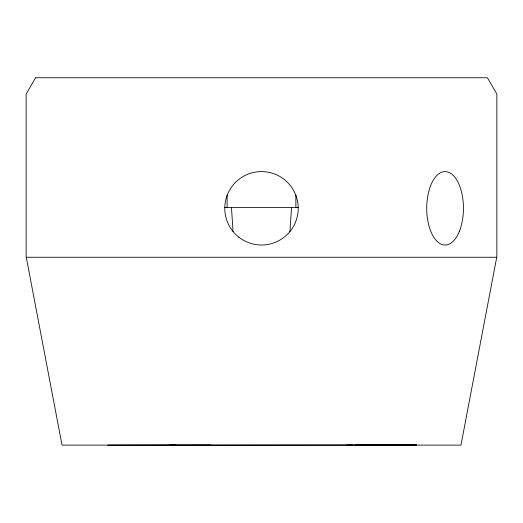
<?xml version="1.0" encoding="UTF-8"?>
<svg xmlns="http://www.w3.org/2000/svg" width="523" height="523" viewBox="0 0 523 523"><rect width="100%" height="100%" fill="white"/><g stroke="black" fill="none" stroke-linecap="round" stroke-linejoin="round"><path stroke-width="0.78" d="M289.932 231.715L291.553 207.428M496.726 257.257L460.966 445.112L62.034 445.112L26.274 257.257M210.802 445.086L107.849 445.236L416.628 444.949L358.131 444.962M224.727 207.428L298.273 207.428M346.906 445.112L352.574 445.106M354.921 445.099L375.553 445.112M169.537 445.106L176.094 445.112M231.454 207.428L233.068 231.715M295.874 195.203L295.874 207.428M227.126 195.203L227.126 207.428M35.571 77.757L26.15 94.075L26.15 257.257L496.85 257.257L496.85 94.075L487.429 77.757L35.571 77.757M238.795 237.154A36.715 36.715 0 0 0 297.842 213.534A36.715 36.715 0 0 0 247.863 174.211A36.715 36.715 0 0 0 238.795 237.154M459.508 231.003A36.715 18.357 -90 0 0 447.695 171.962A36.715 18.357 -90 0 0 428.036 221.935A36.715 18.357 -90 0 0 459.508 231.003"/></g></svg>
